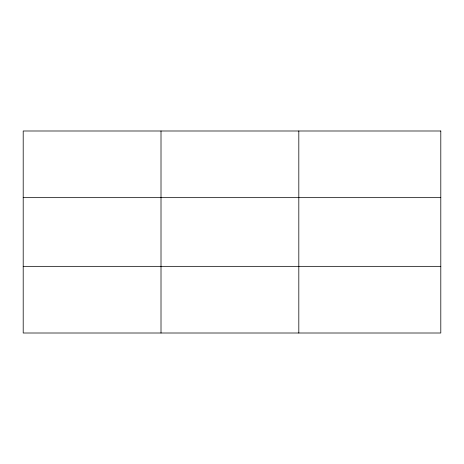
<?xml version="1.0" encoding="UTF-8"?>
<svg xmlns="http://www.w3.org/2000/svg" width="464" height="464" viewBox="0 0 464 464"><rect width="100%" height="100%" fill="white"/><g stroke="black" fill="none" stroke-linecap="round" stroke-linejoin="round"><path stroke-width="0.7" d="M161.008 130.993L161.008 333.007M298.816 130.993L298.816 333.007M23.2 197.658L440.8 197.658M23.2 266.342L440.8 266.342M440.8 130.993L440.8 333.007L23.2 333.007L23.2 130.993L440.8 130.993"/></g></svg>
